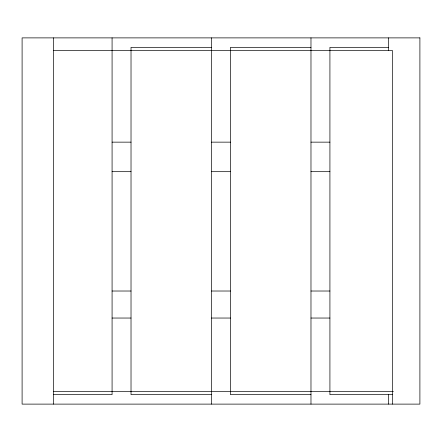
<?xml version="1.0" encoding="UTF-8"?>
<svg xmlns="http://www.w3.org/2000/svg" width="442" height="442" viewBox="0 0 442 442"><rect width="100%" height="100%" fill="white"/><g stroke="black" fill="none" stroke-linecap="round" stroke-linejoin="round"><path stroke-width="0.66" d="M211.53 47.355L131.02 47.355L131.02 394.645L211.53 394.645M310.98 47.355L230.47 47.355L230.47 394.645L310.98 394.645M388.33 47.355L329.92 47.355L329.92 394.645L392.474 394.645M53.67 50.515L392.457 50.515L392.457 404.115M112.08 142.147L131.02 142.147M211.53 142.147L230.47 142.147M310.98 142.147L329.92 142.147M112.08 171.678L131.02 171.678M211.53 171.678L230.47 171.678M310.98 171.678L329.92 171.678M112.08 291.018L131.02 291.018M211.53 291.018L230.47 291.018M310.98 291.018L329.92 291.018M112.08 318.041L131.02 318.041M211.53 318.041L230.47 318.041M310.98 318.041L329.92 318.041M53.67 391.485L393.397 391.485M53.67 394.645L112.08 394.645L112.08 37.885M388.33 37.885L388.33 50.515M388.33 394.645L388.33 404.115M310.98 37.885L310.98 404.115M211.53 37.885L211.53 404.115M53.67 37.885L53.67 404.115M419.9 37.885L22.1 37.885L22.1 404.115L419.9 404.115L419.9 37.885"/></g></svg>
